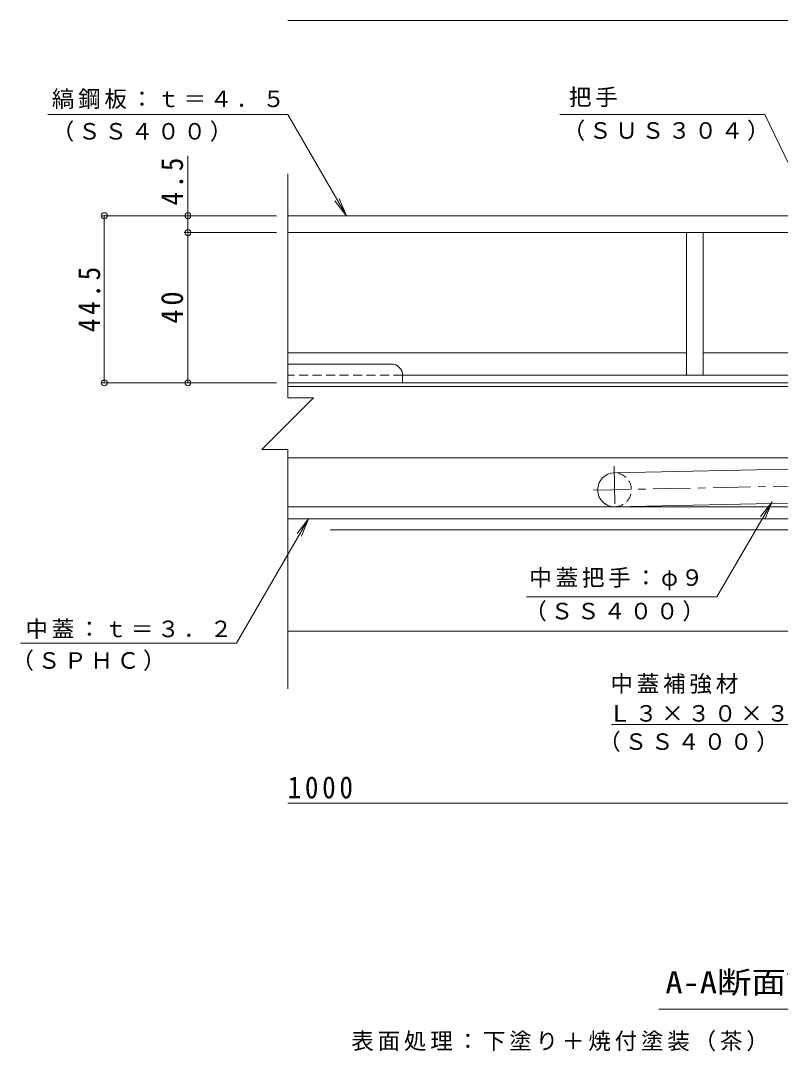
# Model space of a CAD drawing. Units: millimetres on the paper, enlarged 6 times, with parts at other scales. Extents: x -2183 to 2239, y -1648 to 1656.
# Drawn here: x -2183 to -1575, y -584 to 240 of the extents above; entities that cross this region are included whole.
import ezdxf
from ezdxf.enums import TextEntityAlignment as Align

# ---------------------------------------------------------------- set-up
doc = ezdxf.new("R2010")
doc.units = ezdxf.units.MM
doc.header["$LTSCALE"] = 6
doc.header["$PDMODE"] = 32
doc.header["$PDSIZE"] = 4.8
doc.linetypes.add('CHAIN1', pattern=[8, 5, -1, 1, -1])
doc.linetypes.add('DASHED1', pattern=[1.8, 1.2, -0.6])
for name, color, linetype, lineweight in [('D-2', 3, 'Continuous', 9), ('D-5', 7, 'Continuous', 9), ('D-6', 6, 'Continuous', 9), ('D-8', 5, 'Continuous', 5), ('D-9', 134, 'Continuous', 5), ('D-A', 2, 'Continuous', 9), ('D-B', 6, 'Continuous', 9), ('D-D', 5, 'Continuous', 5), ('D-F', 7, 'Continuous', 9)]:
    doc.layers.add(name, color=color, linetype=linetype, lineweight=lineweight)
doc.styles.add('ＭＳ ゴシック', font='')
doc.styles.get('ＭＳ ゴシック').set_extended_font_data('MS Gothic')

msp = doc.modelspace()

# ---------------------------------------------------------------- linework, layer by layer
at = {"layer": 'D-2'}
for p, q in [((-1969.088, 83.584), (-914.196, 83.584)), ((-1969.088, 70.084), (-914.196, 70.084))]:
    msp.add_line(p, q, dxfattribs=at)
at = {"layer": 'D-5'}
for p, q in [((-2161.005, 164.433), (-1969.115, 164.433)), ((-1922.189, 83.584), (-1969.115, 164.433)), ((-1587.446, 164.433), (-1751.398, 164.433)), ((-1587.446, 164.433), (-1518.846, 21.891)), ((-2048.955, 83.584), (-2048.955, 131.447)), ((-1922.189, 83.584), (-1931.347, 95.463)), ((-1922.189, 83.584), (-1927.961, 97.429)), ((-1581.688, -144.928), (-1590.847, -156.807)), ((-1581.688, -144.928), (-1587.46, -158.773)), ((-2010.094, -258.013), (-1952.345, -158.519)), ((-1952.345, -158.519), (-1961.504, -170.398)), ((-1952.345, -158.519), (-1958.118, -172.364)), ((-2182.728, -258.013), (-2010.094, -258.013)), ((-1710.233, -322.887), (-1542.517, -322.887)), ((-1327.288, -550.524), (-1672.288, -550.524))]:
    msp.add_line(p, q, dxfattribs=at)
msp.add_lwpolyline([(-1778.125, -221.078), (-1625.887, -221.078), (-1581.688, -144.928)], dxfattribs=at)
at = {"layer": 'D-6'}
for p, q in [((-1969.088, -49.916), (-1530.696, -49.916)), ((-1969.088, -52.916), (-1512.846, -52.916)), ((-1400.124, -109.916), (-1969.088, -109.916)), ((-1707.978, -121.923), (-1402.559, -115.536)), ((-1707.414, -148.916), (-1394.916, -142.382))]:
    msp.add_line(p, q, dxfattribs=at)
at = {"layer": 'D-6', "linetype": 'CHAIN1'}
for p, q in [((-1708.091, -116.517), (-1707.34, -152.444)), ((-1724.806, -135.776), (-1362.528, -128.2))]:
    msp.add_line(p, q, dxfattribs=at)
at = {"layer": 'D-6'}
msp.add_arc((-1707.696, -135.419), 13.5, 90, 270, dxfattribs=at)
at = {"layer": 'D-6', "linetype": 'DASHED1'}
msp.add_arc((-1707.696, -135.419), 13.5, 270, 90, dxfattribs=at)
at = {"layer": 'D-8'}
for p, q in [((-1969.088, 70.084), (-944.197, 70.084)), ((-1530.696, -43.916), (-1877.196, -43.916))]:
    msp.add_line(p, q, dxfattribs=at)
at = {"layer": 'D-8', "linetype": 'DASHED1'}
msp.add_line((-1877.196, -43.916), (-1969.088, -43.916), dxfattribs=at)
at = {"layer": 'D-9'}
for p, q in [((-1969.088, -34.916), (-1886.196, -34.916)), ((-1877.196, -43.916), (-1877.196, -49.916)), ((-1877.196, -49.916), (-1969.088, -49.916))]:
    msp.add_line(p, q, dxfattribs=at)
msp.add_arc((-1886.196, -43.916), 9, 0, 90, dxfattribs=at)
at = {"layer": 'D-A', "color": 3}
for p, q in [((-946.896, -148.919), (-1969.088, -148.919)), ((-1969.088, -158.519), (-946.896, -158.519))]:
    msp.add_line(p, q, dxfattribs=at)
at = {"layer": 'D-B', "color": 4}
for p, q in [((-1969.088, 70.084), (-1650.196, 70.084)), ((-1650.196, -25.916), (-1650.196, 70.084)), ((-1636.696, 70.084), (-1636.696, -25.916)), ((-1304.696, 70.084), (-1636.696, 70.084)), ((-1650.196, -25.916), (-1969.088, -25.916)), ((-1636.696, -25.916), (-1530.696, -25.916))]:
    msp.add_line(p, q, dxfattribs=at)
at = {"layer": 'D-B'}
for p, q in [((-1208.196, -158.519), (-1935.173, -158.519)), ((-1202.196, -167.519), (-1935.173, -167.519)), ((-1121.196, -248.519), (-1969.088, -248.519))]:
    msp.add_line(p, q, dxfattribs=at)
at = {"layer": 'D-D', "color": 2, "lineweight": 9}
for p, q in [((-1650.196, -43.916), (-1650.196, 70.084)), ((-1650.196, 70.084), (-1636.696, 70.084)), ((-1636.696, 70.084), (-1636.696, -43.916)), ((-1636.696, -43.916), (-1650.196, -43.916))]:
    msp.add_line(p, q, dxfattribs=at)
at = {"layer": 'D-F'}
for p, q in [((-875.196, 239.528), (-1969.088, 239.528)), ((-1969.088, 117.039), (-1969.088, -61.823)), ((-1978.088, 83.584), (-2117.617, 83.584)), ((-2115.817, -49.916), (-2115.817, 83.584)), ((-2048.955, 70.084), (-2048.955, 83.584)), ((-1978.088, 70.084), (-2051.955, 70.084)), ((-2048.955, -49.916), (-2048.955, 70.084)), ((-2117.617, -49.916), (-1978.088, -49.916)), ((-1969.088, -103.112), (-1989.733, -103.112)), ((-1969.088, -103.112), (-1969.088, -294.441)), ((-1088.199, -385.857), (-1969.088, -385.857))]:
    msp.add_line(p, q, dxfattribs=at)
msp.add_lwpolyline([(-1969.088, -61.823), (-1948.444, -61.823), (-1989.733, -103.112)], dxfattribs=at)
for p in [(-2115.817, 83.584), (-2048.955, 83.584), (-2048.955, 70.084), (-2115.817, -49.916), (-2048.955, -49.916)]:
    msp.add_point(p, dxfattribs=at)

# ---------------------------------------------------------------- texts
at = {"layer": 'D-5', "color": 2, "style": 'ＭＳ ゴシック', "width": 1.15}
msp.add_text('A-A断面詳細図\u3000Ｓ＝１：２', height=17.6, dxfattribs=at).set_placement((-1667.038, -543.024), align=Align.BOTTOM_LEFT)
at = {"layer": 'D-5', "char_height": 13.2, "attachment_point": 7, "style": 'ＭＳ ゴシック'}
for s, insert in [('\\T1.17;縞鋼板：ｔ＝４．５', (-2157.806, 168.962)), ('\\T1.17;把手', (-1744.141, 170.336)), ('\\T1.17;（ＳＳ４００）', (-2157.806, 142.763)), ('\\T1.17;（ＳＵＳ３０４）', (-1749.188, 143.394)), ('\\T1.17;中蓋把手：φ９', (-1775.894, -215.747)), ('\\T1.17;（ＳＳ４００）', (-1779.88, -240.67)), ('\\T1.17;中蓋：ｔ＝３．２', (-2178.867, -254.596)), ('\\T1.17;（ＳＰＨＣ）', (-2190.073, -280.134)), ('\\T1.17;中蓋補強材', (-1711.004, -298.589)), ('\\T1.17;Ｌ３×３０×３０', (-1712.412, -320.902)), ('\\T1.17;（ＳＳ４００）', (-1720.717, -344.984)), ('\\T1.17;表面処理：下塗り＋焼付塗装（茶）（但し目地、把手、パッキン、クッション材を除く）', (-1918.288, -584.202))]:
    msp.add_mtext(s, dxfattribs=dict(at, insert=insert))
at = {"layer": 'D-F', "color": 2, "char_height": 17.6, "attachment_point": 7, "rotation": 90, "style": 'ＭＳ ゴシック'}
for s, insert in [('\\T1.27;\\W0.9;4.5', (-2052.555, 91.858)), ('\\T1.28;\\W0.9;44.5', (-2118.817, -9.416)), ('\\T1.27;\\W0.95;40', (-2052.555, -2.666))]:
    msp.add_mtext(s, dxfattribs=dict(at, insert=insert))
at = {"layer": 'D-F', "color": 2, "insert": (-1969.088, -382.257), "char_height": 17.6, "attachment_point": 7, "style": 'ＭＳ ゴシック'}
msp.add_mtext('\\T1.28;\\W0.9;1000', dxfattribs=at)

doc.saveas('drawing.dxf')
